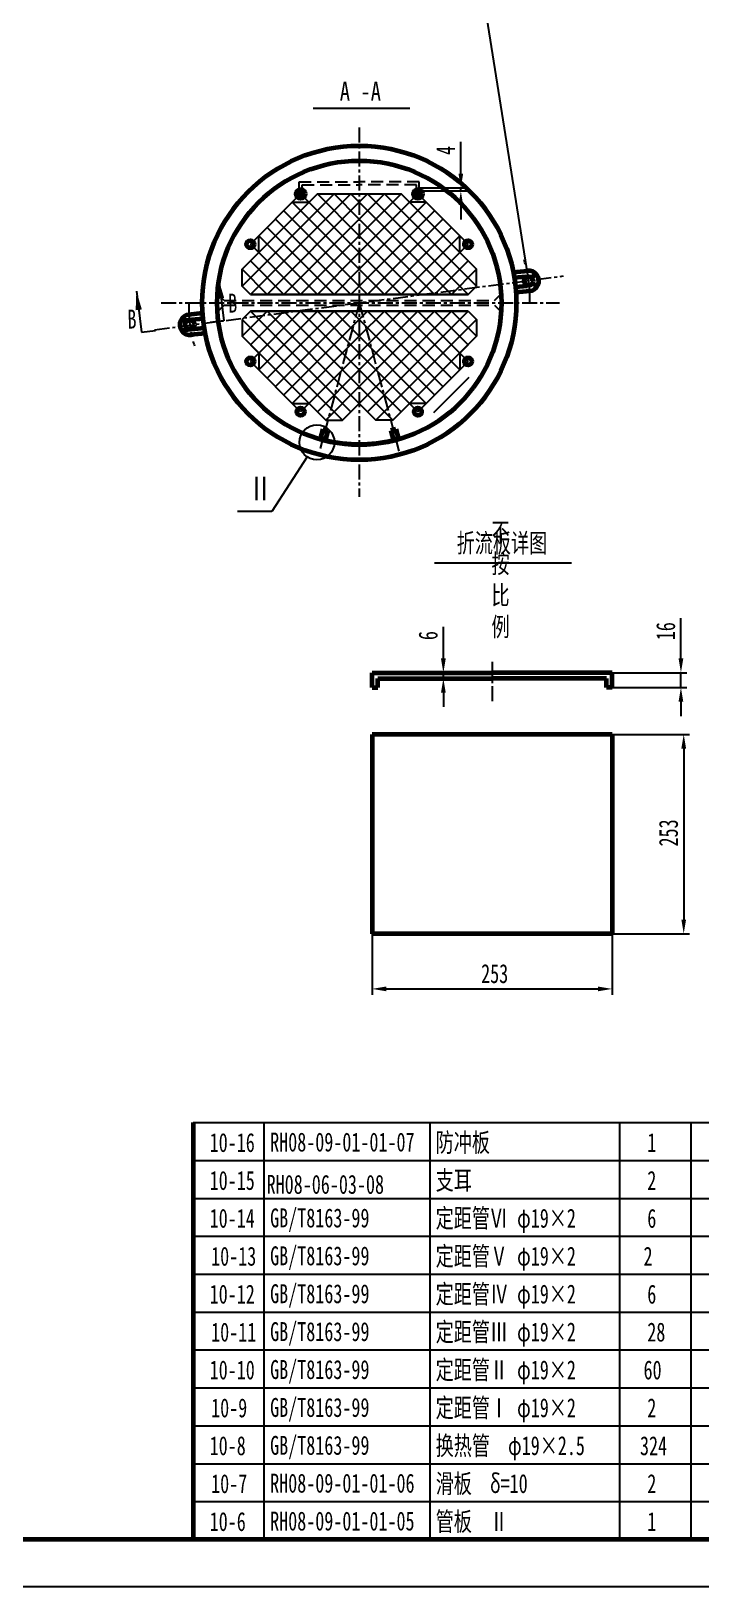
# Model space of a CAD drawing. Header units: millimetres. Extents: x 23903 to 90356, y -5632 to 81432.
# Drawn here: x 43028 to 44442, y 54878 to 58161 of the extents above; entities that cross this region are included whole.
import ezdxf

# ---------------------------------------------------------------- set-up
doc = ezdxf.new("R2010")
doc.units = ezdxf.units.MM
for name, pattern in [('CENTER', [50.8, 31.75, -6.35, 6.35, -6.35]), ('CENTERX2', [4, 2.5, -0.5, 0.5, -0.5]), ('DASHEDX2', [38.1, 25.4, -12.7]), ('PHANTOM2', [31.75, 15.875, -3.175, 3.175, -3.175, 3.175, -3.175])]:
    doc.linetypes.add(name, pattern=pattern)
doc.layers.get('0').update_dxf_attribs({"lineweight": 60})
doc.layers.get('DEFPOINTS').update_dxf_attribs({"color": 6, "linetype": 'PHANTOM2', "lineweight": 25})
for name, color, linetype, lineweight in [('AA', 2, 'DASHEDX2', 25), ('CCX', 3, 'Continuous', 25), ('DD', 4, 'CENTER', 25)]:
    doc.layers.add(name, color=color, linetype=linetype, lineweight=lineweight)
doc.styles.add('HZ', font='SIMFANG.TTF', dxfattribs={"width": 0.7})
doc.styles.add('HZ123', font='SIMFANG.TTF', dxfattribs={"width": 0.7, "height": 2.5})
doc.dimstyles.new('ISO-25', dxfattribs={"dimscale": 10, "dimtxt": 4, "dimasz": 3, "dimexe": 1.25, "dimexo": 0, "dimgap": 1.2, "dimtad": 0, "dimdec": 0, "dimtxsty": 'HZ', "dimcen": 2.5, "dimadec": 0, "dimazin": 0, "dimtfac": 1, "dimtdec": 0, "dimtmove": 0, "dimatfit": 3, "dimfxl": 1, "dimarcsym": 0})
doc.dimstyles.new('ISO-25$0', dxfattribs={"dimscale": 10, "dimtxt": 4, "dimasz": 3, "dimexe": 1.25, "dimexo": 0, "dimgap": 1.2, "dimtad": 1, "dimdec": 0, "dimtxsty": 'HZ', "dimcen": 0, "dimclrd": 256, "dimclrt": 256, "dimadec": 0, "dimazin": 0, "dimtfac": 1, "dimtdec": 0, "dimtmove": 0, "dimatfit": 2, "dimfxl": 1, "dimlwd": -1, "dimarcsym": 0})

# ---------------------------------------------------------------- blocks, each defined once
blk = doc.blocks.new('*D277')
at = {"layer": 'CCX'}
for p, q in [((43935.3, 57860.7), (43935.3, 57927.8)), ((43935.3, 57824), (43935.3, 57830.7)), ((43935.3, 57794), (43935.3, 57764))]:
    blk.add_line(p, q, dxfattribs=at)
at = {"layer": 'CCX', "color": 0, "lineweight": -2}
for p, q in [((43847.6, 57830.7), (43947.8, 57830.7)), ((43851.6, 57824), (43947.8, 57824))]:
    blk.add_line(p, q, dxfattribs=at)
at = {"layer": 'CCX'}
for points in [[(43930.3, 57860.7), (43940.3, 57860.7), (43935.3, 57830.7)], [(43930.3, 57794), (43940.3, 57794), (43935.3, 57824)]]:
    blk.add_solid(points, dxfattribs=at)
at = {"layer": 'DEFPOINTS', "color": 0}
for p in [(43847.6, 57830.7), (43851.6, 57824), (43935.3, 57824)]:
    blk.add_point(p, dxfattribs=at)
at = {"layer": 'CCX', "insert": (43903.3, 57909.3), "char_height": 40, "attachment_point": 5, "rotation": 90, "style": 'HZ'}
blk.add_mtext('4', dxfattribs=at)
blk = doc.blocks.new('*D289')
at = {"layer": 'CCX'}
for p, q in [((44399.9, 56837.1), (44399.9, 56922.4)), ((44399.9, 56775.7), (44399.9, 56807.1)), ((44399.9, 56745.7), (44399.9, 56715.7))]:
    blk.add_line(p, q, dxfattribs=at)
at = {"layer": 'CCX', "color": 0, "lineweight": -2}
for p, q in [((44001.3, 56807.1), (44412.4, 56807.1)), ((44254.8, 56775.7), (44412.4, 56775.7))]:
    blk.add_line(p, q, dxfattribs=at)
at = {"layer": 'CCX'}
for points in [[(44394.9, 56837.1), (44404.9, 56837.1), (44399.9, 56807.1)], [(44394.9, 56745.7), (44404.9, 56745.7), (44399.9, 56775.7)]]:
    blk.add_solid(points, dxfattribs=at)
at = {"layer": 'DEFPOINTS', "color": 0}
for p in [(44001.3, 56807.1), (44254.8, 56775.7), (44399.9, 56775.7)]:
    blk.add_point(p, dxfattribs=at)
at = {"layer": 'CCX', "insert": (44367.9, 56894.7), "char_height": 40, "attachment_point": 5, "rotation": 90, "style": 'HZ'}
blk.add_mtext('16', dxfattribs=at)
blk = doc.blocks.new('*D290')
at = {"layer": 'CCX'}
for p, q in [((43898.4, 56837.1), (43898.4, 56903.6)), ((43898.4, 56795.1), (43898.4, 56807.1)), ((43898.4, 56765.1), (43898.4, 56735.1))]:
    blk.add_line(p, q, dxfattribs=at)
at = {"layer": 'CCX', "color": 0, "lineweight": -2}
for p, q in [((44001.3, 56807.1), (43885.9, 56807.1)), ((44001.3, 56795.1), (43885.9, 56795.1))]:
    blk.add_line(p, q, dxfattribs=at)
at = {"layer": 'CCX'}
for points in [[(43893.4, 56837.1), (43903.4, 56837.1), (43898.4, 56807.1)], [(43893.4, 56765.1), (43903.4, 56765.1), (43898.4, 56795.1)]]:
    blk.add_solid(points, dxfattribs=at)
at = {"layer": 'DEFPOINTS', "color": 0}
for p in [(43898.4, 56795.1), (44001.3, 56807.1), (44001.3, 56795.1)]:
    blk.add_point(p, dxfattribs=at)
at = {"layer": 'CCX', "insert": (43866.4, 56885.4), "char_height": 40, "attachment_point": 5, "rotation": 90, "style": 'HZ'}
blk.add_mtext('6', dxfattribs=at)
blk = doc.blocks.new('*D291')
at = {"layer": 'CCX', "color": 0, "lineweight": -2}
for p, q in [((44254.8, 56676.8), (44418.3, 56676.8)), ((44254.8, 56256.1), (44418.3, 56256.1))]:
    blk.add_line(p, q, dxfattribs=at)
at = {"layer": 'CCX'}
blk.add_line((44405.8, 56646.8), (44405.8, 56286.1), dxfattribs=at)
for points in [[(44400.8, 56646.8), (44410.8, 56646.8), (44405.8, 56676.8)], [(44400.8, 56286.1), (44410.8, 56286.1), (44405.8, 56256.1)]]:
    blk.add_solid(points, dxfattribs=at)
at = {"layer": 'DEFPOINTS', "color": 0}
for p in [(44254.8, 56676.8), (44254.8, 56256.1), (44405.8, 56256.1)]:
    blk.add_point(p, dxfattribs=at)
at = {"layer": 'CCX', "insert": (44373.8, 56468.9), "char_height": 40, "attachment_point": 5, "rotation": 90, "style": 'HZ'}
blk.add_mtext('253', dxfattribs=at)
blk = doc.blocks.new('*D292')
at = {"layer": 'CCX', "color": 0, "lineweight": -2}
for p, q in [((43747.9, 56256.1), (43747.9, 56127.2)), ((44254.8, 56256.1), (44254.8, 56127.2))]:
    blk.add_line(p, q, dxfattribs=at)
at = {"layer": 'CCX'}
blk.add_line((43777.9, 56139.7), (44224.8, 56139.7), dxfattribs=at)
for points in [[(43777.9, 56144.7), (43777.9, 56134.7), (43747.9, 56139.7)], [(44224.8, 56144.7), (44224.8, 56134.7), (44254.8, 56139.7)]]:
    blk.add_solid(points, dxfattribs=at)
at = {"layer": 'DEFPOINTS', "color": 0}
for p in [(43747.9, 56256.1), (44254.8, 56256.1), (44254.8, 56139.7)]:
    blk.add_point(p, dxfattribs=at)
at = {"layer": 'CCX', "insert": (44006.7, 56171.7), "char_height": 40, "attachment_point": 5, "style": 'HZ'}
blk.add_mtext('253', dxfattribs=at)

msp = doc.modelspace()

# ---------------------------------------------------------------- hatches: boundary and pattern name
at = {"layer": 'CCX'}
h = msp.add_hatch(dxfattribs=at)
h.set_pattern_fill('ANSI31', color=256, style=0)
h.set_pattern_definition([(45, (3782.5126, -7e-12), (-2.24506403, 2.24506403), [])])
h.paths.add_polyline_path([(43591.1, 57817.6, 0.198912), (43592.9, 57813.3), (43597.1, 57817.6), (43601.4, 57813.3, 0.198912), (43603.1, 57817.6, 1)])
h.paths.add_polyline_path([(43597.1, 57817.6), (43592.9, 57813.3, 0.414214), (43601.4, 57813.3)])
h = msp.add_hatch(dxfattribs=at)
h.set_pattern_fill('ANSI31', color=256, style=0)
h.set_pattern_definition([(45, (4030, -7e-12), (-2.24506403, 2.24506403), [])])
h.paths.add_polyline_path([(43838.6, 57817.6, 0.198912), (43840.4, 57813.3), (43844.6, 57817.6), (43848.8, 57813.3, 0.198912), (43850.6, 57817.6, 1)])
h.paths.add_polyline_path([(43844.6, 57817.6), (43840.4, 57813.3, 0.414214), (43848.8, 57813.3)])

# ---------------------------------------------------------------- linework, layer by layer
for p, q in [((44046, 57652.5), (44076.9, 57655.5)), ((44051.6, 57610), (44081.1, 57612.9)), ((43390.1, 57565.6), (43360.6, 57562.7)), ((43391.1, 57554.2), (43343.4, 57549.5)), ((43393.7, 57534.4), (43345.4, 57529.6)), ((43395.7, 57523.1), (43364.8, 57520)), ((43643.7, 57321), (43638, 57300)), ((43643.7, 57321), (43654.3, 57318.1)), ((43654.3, 57318.1), (43648.7, 57297.1)), ((43798, 57321), (43787.4, 57318.1)), ((43787.4, 57318.1), (43793.1, 57297.1)), ((43798, 57321), (43803.7, 57300)), ((43638, 57300), (43648.7, 57297.1)), ((43803.7, 57300), (43793.1, 57297.1)), ((43747.9, 56807.1), (44001.3, 56807.1)), ((43747.9, 56775.7), (43747.9, 56807.1)), ((43747.9, 56775.7), (43759.9, 56775.7)), ((43759.9, 56795.1), (44001.3, 56795.1)), ((43759.9, 56775.7), (43759.9, 56795.1)), ((44254.8, 56807.1), (44001.3, 56807.1)), ((44242.8, 56795.1), (44001.3, 56795.1)), ((44242.8, 56775.7), (44242.8, 56795.1)), ((44254.8, 56775.7), (44242.8, 56775.7)), ((44254.8, 56775.7), (44254.8, 56807.1)), ((43747.9, 56676.8), (43747.9, 56256.1)), ((44254.8, 56676.8), (43747.9, 56676.8)), ((44254.8, 56676.8), (44254.8, 56256.1)), ((44254.8, 56256.1), (43747.9, 56256.1)), ((43370, 55857.6), (43370, 54977.6)), ((46972.1, 54977.6), (38912.1, 54977.6))]:
    msp.add_line(p, q)
at = {"linetype": 'DASHEDX2'}
for p, q in [((44048, 57641.2), (44096.4, 57645.9)), ((44050.7, 57621.3), (44098.3, 57626))]:
    msp.add_line(p, q, dxfattribs=at)
at = {"const_width": 3}
msp.add_lwpolyline([(43122.1, 54977.6), (46972.1, 54977.6)], dxfattribs=at)
for centre, radius in [((43720.9, 57587.8), 331.5), ((43720.9, 57587.8), 300), ((43597.1, 57817.6), 9.5), ((43844.6, 57817.6), 9.5), ((43597.1, 57817.6), 7.5), ((43597.1, 57817.6), 6), ((43844.6, 57817.6), 7.5), ((43491.1, 57711.5), 8), ((43950.7, 57711.5), 8), ((44078.5, 57633.8), 9.58), ((43363.2, 57541.7), 9.58), ((43491.1, 57464), 8), ((43950.7, 57464), 8), ((43597.1, 57358), 8), ((43844.6, 57358), 8)]:
    msp.add_circle(centre, radius)
for centre, radius, start, end in [((44078.5, 57634.1), 21.4, 274.2097, 97.0403), ((43363.3, 57541.4), 21.4, 94.2097, 277.0403), ((43720.9, 57587.8), 298.5, 256.0558, 270), ((43720.9, 57587.8), 298.5, 270, 283.9442)]:
    msp.add_arc(centre, radius, start, end)
at = {"layer": 'AA'}
for p, q in [((43594.1, 57830.7), (43590.1, 57824)), ((43594.1, 57842.8), (43720.9, 57842.8)), ((43594.1, 57827.1), (43594.1, 57842.8)), ((43594.1, 57827.1), (43600.1, 57827.1)), ((43600.1, 57836.8), (43720.9, 57836.8)), ((43600.1, 57827.1), (43600.1, 57836.8)), ((43600.1, 57830.7), (43604.1, 57824)), ((43847.6, 57842.8), (43720.9, 57842.8)), ((43841.6, 57836.8), (43720.9, 57836.8)), ((43841.6, 57830.7), (43837.6, 57824)), ((43841.6, 57827.1), (43841.6, 57836.8)), ((43847.6, 57827.1), (43841.6, 57827.1)), ((43847.6, 57827.1), (43847.6, 57842.8)), ((43847.6, 57830.7), (43851.6, 57824)), ((43435.6, 57592.8), (43422.9, 57605.5)), ((44006.1, 57592.8), (44018.8, 57605.5)), ((43435.6, 57582.8), (43422.9, 57570)), ((43435.6, 57592.8), (44006.1, 57592.8)), ((43435.6, 57582.8), (44006.1, 57582.8)), ((44006.1, 57582.8), (44018.8, 57570))]:
    msp.add_line(p, q, dxfattribs=at)
at = {"layer": 'AA', "color": 1}
for p, q in [((43434.6, 57593.8), (43422.9, 57605.5)), ((43434.6, 57581.8), (43422.9, 57570))]:
    msp.add_line(p, q, dxfattribs=at)
at = {"layer": 'CCX'}
for p, q in [((44078.5, 57633.8), (43967.7, 58334.6)), ((43623.9, 57998.8), (43827.3, 57998.8)), ((43667.8, 57817.6), (43473.4, 57623.1)), ((43632.5, 57817.6), (43473.4, 57658.5)), ((43703.2, 57817.6), (43491.1, 57605.5)), ((43597.1, 57817.6), (43491.1, 57711.5)), ((43508.7, 57729.2), (43579.4, 57799.9)), ((43508.7, 57729.2), (43579.4, 57799.9)), ((43720.9, 57799.9), (43526.4, 57605.5)), ((43720.9, 57658.5), (43579.4, 57799.9)), ((43579.4, 57799.9), (43614.8, 57799.9)), ((43579.4, 57799.9), (43614.8, 57799.9)), ((43720.9, 57693.8), (43597.1, 57817.6)), ((43614.8, 57799.9), (43632.5, 57817.6)), ((43614.8, 57799.9), (43632.5, 57817.6)), ((43720.9, 57729.2), (43632.5, 57817.6)), ((43632.5, 57817.6), (43809.2, 57817.6)), ((43720.9, 57764.5), (43667.8, 57817.6)), ((43720.9, 57799.9), (43703.2, 57817.6)), ((43703.2, 57817.6), (43720.9, 57799.9)), ((43720.9, 57693.8), (43844.6, 57817.6)), ((43720.9, 57729.2), (43809.2, 57817.6)), ((43720.9, 57764.5), (43773.9, 57817.6)), ((43720.9, 57799.9), (43738.5, 57817.6)), ((43738.5, 57817.6), (43720.9, 57799.9)), ((43720.9, 57799.9), (43915.3, 57605.5)), ((43720.9, 57658.5), (43862.3, 57799.9)), ((43738.5, 57817.6), (43950.7, 57605.5)), ((43773.9, 57817.6), (43968.3, 57623.1)), ((43809.2, 57817.6), (43968.3, 57658.5)), ((43826.9, 57799.9), (43809.2, 57817.6)), ((43826.9, 57799.9), (43809.2, 57817.6)), ((43862.3, 57799.9), (43826.9, 57799.9)), ((43862.3, 57799.9), (43826.9, 57799.9)), ((43844.6, 57817.6), (43950.7, 57711.5)), ((43933, 57729.2), (43862.3, 57799.9)), ((43933, 57729.2), (43862.3, 57799.9)), ((43703.2, 57605.5), (43544.1, 57764.5)), ((43703.2, 57605.5), (43544.1, 57764.5)), ((43703.2, 57605.5), (43544.1, 57764.5)), ((43720.9, 57623.1), (43561.8, 57782.2)), ((43720.9, 57764.5), (43561.8, 57605.5)), ((43720.9, 57623.1), (43880, 57782.2)), ((43720.9, 57764.5), (43880, 57605.5)), ((43738.5, 57605.5), (43897.6, 57764.5)), ((43738.5, 57605.5), (43897.6, 57764.5)), ((43738.5, 57605.5), (43897.6, 57764.5)), ((43632.5, 57605.5), (43508.7, 57729.2)), ((43508.7, 57693.8), (43508.7, 57729.2)), ((43508.7, 57693.8), (43508.7, 57729.2)), ((43667.8, 57605.5), (43526.4, 57746.9)), ((43720.9, 57729.2), (43597.1, 57605.5)), ((43720.9, 57729.2), (43844.6, 57605.5)), ((43773.9, 57605.5), (43915.3, 57746.9)), ((43809.2, 57605.5), (43933, 57729.2)), ((43933, 57693.8), (43933, 57729.2)), ((43933, 57693.8), (43933, 57729.2)), ((43597.1, 57605.5), (43491.1, 57711.5)), ((43844.6, 57605.5), (43950.7, 57711.5)), ((43473.4, 57658.5), (43508.7, 57693.8)), ((43473.4, 57658.5), (43508.7, 57693.8)), ((43561.8, 57605.5), (43491.1, 57676.2)), ((43720.9, 57693.8), (43632.5, 57605.5)), ((43720.9, 57693.8), (43809.2, 57605.5)), ((43880, 57605.5), (43950.7, 57676.2)), ((43968.3, 57658.5), (43933, 57693.8)), ((43968.3, 57658.5), (43933, 57693.8)), ((43526.4, 57605.5), (43473.4, 57658.5)), ((43526.4, 57605.5), (43473.4, 57658.5)), ((43473.4, 57623.1), (43473.4, 57658.5)), ((43473.4, 57623.1), (43473.4, 57658.5)), ((43720.9, 57658.5), (43667.8, 57605.5)), ((43720.9, 57658.5), (43773.9, 57605.5)), ((43915.3, 57605.5), (43968.3, 57658.5)), ((43915.3, 57605.5), (43968.3, 57658.5)), ((43968.3, 57623.1), (43968.3, 57658.5)), ((43968.3, 57623.1), (43968.3, 57658.5)), ((43491.1, 57605.5), (43473.4, 57623.1)), ((43491.1, 57605.5), (43473.4, 57623.1)), ((43491.1, 57605.5), (43720.9, 57605.5)), ((43720.9, 57605.5), (43491.1, 57605.5)), ((43720.9, 57623.1), (43703.2, 57605.5)), ((43720.9, 57623.1), (43738.5, 57605.5)), ((43950.7, 57605.5), (43720.9, 57605.5)), ((43720.9, 57605.5), (43950.7, 57605.5)), ((43950.7, 57605.5), (43968.3, 57623.1)), ((43950.7, 57605.5), (43968.3, 57623.1)), ((43526.4, 57570.1), (43473.4, 57517.1)), ((43491.1, 57570.1), (43473.4, 57552.4)), ((43526.4, 57570.1), (43473.4, 57517.1)), ((43491.1, 57570.1), (43473.4, 57552.4)), ((43703.2, 57358), (43491.1, 57570.1)), ((43597.1, 57570.1), (43491.1, 57464)), ((43561.8, 57570.1), (43491.1, 57499.4)), ((43491.1, 57570.1), (43720.9, 57570.1)), ((43720.9, 57570.1), (43491.1, 57570.1)), ((43632.5, 57570.1), (43508.7, 57446.4)), ((43720.9, 57375.6), (43526.4, 57570.1)), ((43667.8, 57570.1), (43526.4, 57428.7)), ((43703.2, 57570.1), (43544.1, 57411)), ((43703.2, 57570.1), (43544.1, 57411)), ((43703.2, 57570.1), (43544.1, 57411)), ((43720.9, 57411), (43561.8, 57570.1)), ((43720.9, 57446.4), (43597.1, 57570.1)), ((43720.9, 57481.7), (43632.5, 57570.1)), ((43720.9, 57517.1), (43667.8, 57570.1)), ((43720.9, 57552.4), (43703.2, 57570.1)), ((43720.9, 57552.4), (43738.5, 57570.1)), ((43720.9, 57517.1), (43773.9, 57570.1)), ((43720.9, 57481.7), (43809.2, 57570.1)), ((43720.9, 57446.4), (43844.6, 57570.1)), ((43720.9, 57411), (43880, 57570.1)), ((43720.9, 57375.6), (43915.3, 57570.1)), ((43950.7, 57570.1), (43720.9, 57570.1)), ((43720.9, 57570.1), (43950.7, 57570.1)), ((43738.5, 57358), (43950.7, 57570.1)), ((43738.5, 57570.1), (43897.6, 57411)), ((43738.5, 57570.1), (43897.6, 57411)), ((43738.5, 57570.1), (43897.6, 57411)), ((43773.9, 57570.1), (43915.3, 57428.7)), ((43809.2, 57570.1), (43933, 57446.4)), ((43844.6, 57570.1), (43950.7, 57464)), ((43880, 57570.1), (43950.7, 57499.4)), ((43915.3, 57570.1), (43968.3, 57517.1)), ((43915.3, 57570.1), (43968.3, 57517.1)), ((43950.7, 57570.1), (43968.3, 57552.4)), ((43950.7, 57570.1), (43968.3, 57552.4)), ((43685.5, 57340.3), (43473.4, 57552.4)), ((43473.4, 57552.4), (43473.4, 57517.1)), ((43473.4, 57552.4), (43473.4, 57517.1)), ((43720.9, 57552.4), (43561.8, 57393.3)), ((43720.9, 57552.4), (43880, 57393.3)), ((43756.2, 57340.3), (43968.3, 57552.4)), ((43968.3, 57552.4), (43968.3, 57517.1)), ((43968.3, 57552.4), (43968.3, 57517.1)), ((43650.1, 57340.3), (43473.4, 57517.1)), ((43473.4, 57517.1), (43508.7, 57481.7)), ((43473.4, 57517.1), (43508.7, 57481.7)), ((43720.9, 57517.1), (43579.4, 57375.6)), ((43720.9, 57517.1), (43862.3, 57375.6)), ((43791.6, 57340.3), (43968.3, 57517.1)), ((43968.3, 57517.1), (43933, 57481.7)), ((43968.3, 57517.1), (43933, 57481.7)), ((43508.7, 57481.7), (43508.7, 57446.4)), ((43508.7, 57481.7), (43508.7, 57446.4)), ((43720.9, 57481.7), (43597.1, 57358)), ((43720.9, 57481.7), (43844.6, 57358)), ((43933, 57481.7), (43933, 57446.4)), ((43933, 57481.7), (43933, 57446.4)), ((43597.1, 57358), (43491.1, 57464)), ((43508.7, 57446.4), (43579.4, 57375.6)), ((43508.7, 57446.4), (43579.4, 57375.6)), ((43720.9, 57446.4), (43632.5, 57358)), ((43720.9, 57446.4), (43809.2, 57358)), ((43844.6, 57358), (43950.7, 57464)), ((43933, 57446.4), (43862.3, 57375.6)), ((43933, 57446.4), (43862.3, 57375.6)), ((43720.9, 57411), (43650.1, 57340.3)), ((43720.9, 57411), (43791.6, 57340.3)), ((43878.1, 57356.1), (43952.6, 57430.6)), ((43579.4, 57375.6), (43614.8, 57375.6)), ((43579.4, 57375.6), (43614.8, 57375.6)), ((43614.8, 57375.6), (43650.1, 57340.3)), ((43614.8, 57375.6), (43650.1, 57340.3)), ((43720.9, 57375.6), (43685.5, 57340.3)), ((43685.5, 57340.3), (43720.9, 57375.6)), ((43720.9, 57375.6), (43756.2, 57340.3)), ((43756.2, 57340.3), (43720.9, 57375.6)), ((43826.9, 57375.6), (43791.6, 57340.3)), ((43826.9, 57375.6), (43791.6, 57340.3)), ((43862.3, 57375.6), (43826.9, 57375.6)), ((43862.3, 57375.6), (43826.9, 57375.6)), ((43650.1, 57340.3), (43685.5, 57340.3)), ((43650.1, 57340.3), (43685.5, 57340.3)), ((43791.6, 57340.3), (43756.2, 57340.3)), ((43791.6, 57340.3), (43756.2, 57340.3)), ((43611.2, 57262.5), (43536.3, 57147.4)), ((43536.3, 57147.4), (43463.8, 57147.4)), ((43879.7, 57038.7), (44168.9, 57038.7)), ((43370, 55857.6), (45172.1, 55857.6)), ((43520.2, 54977.6), (43520.2, 55857.6)), ((43870.6, 54977.6), (43870.6, 55857.6)), ((44271.1, 54977.6), (44271.1, 55857.6)), ((44421.2, 54977.6), (44421.2, 55857.6)), ((43370, 55777.6), (45172.1, 55777.6)), ((43370, 55697.6), (45172.1, 55697.6)), ((43370, 55617.6), (45172.1, 55617.6)), ((43370, 55537.6), (45172.1, 55537.6)), ((43370, 55457.6), (45172.1, 55457.6)), ((43370, 55377.6), (45172.1, 55377.6)), ((43370, 55297.6), (45172.1, 55297.6)), ((43370, 55217.6), (45172.1, 55217.6)), ((43370, 55137.6), (45172.1, 55137.6)), ((43370, 55057.6), (45172.1, 55057.6)), ((47072.1, 54877.6), (38662.1, 54877.6))]:
    msp.add_line(p, q, dxfattribs=at)
for centre, radius in [((43844.6, 57817.6), 6), ((43631.5, 57293.3), 36.8)]:
    msp.add_circle(centre, radius, dxfattribs=at)
at = {"layer": 'DD'}
for p, q in [((43720.9, 57958), (43720.9, 57178.2)), ((43288.5, 57530.9), (44151.7, 57644.5)), ((43302.6, 57587.8), (44143.5, 57587.8)), ((43720.9, 57587.8), (43638.5, 57280.4)), ((43720.9, 57587.8), (43804.7, 57275)), ((44001.3, 56829.7), (44001.3, 56742.2))]:
    msp.add_line(p, q, dxfattribs=at)
at = {"layer": 'DD', "linetype": 'CENTERX2', "ltscale": 20}
for centre, start, end in [((43793.5, 57596.3), 358.7862, 16.618), ((43648.3, 57579.2), 178.7862, 196.618)]:
    msp.add_arc(centre, 287.5, start, end, dxfattribs=at)

# ---------------------------------------------------------------- texts
at = {"char_height": 40, "attachment_point": 5, "rotation": 1.7, "style": 'HZ'}
for insert in [(43453.6, 57587.1), (43241, 57553.5)]:
    msp.add_mtext('B', dxfattribs=dict(at, insert=insert))
at = {"layer": 'CCX', "linetype": 'ByBlock', "style": 'HZ123', "width": 0.8}
for s, height, p in [('A -A ', 40, (43679.7, 58014.3)), ('Ⅱ', 50, (43484.8, 57171.2))]:
    msp.add_text(s, height=height, dxfattribs=at).set_placement(p)
at = {"layer": 'CCX', "style": 'HZ', "width": 0.7}
for s, height, p in [('10-16', 40, (43405.1, 55795.5)), ('RH08-09-01-01-07', 40, (43532.8, 55796.5)), ('防冲板', 40, (43882.2, 55795.7)), ('1', 40, (44328.9, 55795.5)), ('支耳', 40, (43882.2, 55715.7)), ('10-15', 40, (43405.1, 55715.5)), ('RH08-06-03-08', 40.044, (43525.3, 55707.2)), ('2', 40, (44328.9, 55715.5)), ('10-14', 40, (43405.1, 55635.6)), ('GB/T8163-99', 40.044, (43532.7, 55636.3)), ('定距管Ⅵ φ19×2', 40, (43882.2, 55635.7)), ('6', 40, (44328.9, 55635.5)), ('10-13', 40, (43408.2, 55555.5)), ('GB/T8163-99', 40.044, (43532.7, 55556.3)), ('定距管Ⅴ φ19×2', 40, (43882.2, 55555.7)), ('2', 40, (44321, 55555.5)), ('10-12', 40, (43405.1, 55475.5)), ('GB/T8163-99', 40.044, (43532.7, 55476.3)), ('定距管Ⅳ φ19×2', 40, (43882.2, 55475.7)), ('6', 40, (44328.9, 55475.5)), ('10-11', 40, (43408.2, 55395.4)), ('GB/T8163-99', 40.044, (43532.7, 55396.3)), ('定距管Ⅲ φ19×2', 40, (43882.2, 55395.7)), ('28', 40, (44328.9, 55395.5)), ('10-10', 40, (43405.1, 55315.5)), ('GB/T8163-99', 40.044, (43532.7, 55316.3)), ('定距管Ⅱ φ19×2', 40, (43882.2, 55315.7)), ('60', 40, (44321, 55315.5)), ('10-9', 40, (43408.2, 55235.4)), ('GB/T8163-99', 40.044, (43532.7, 55236.3)), ('定距管Ⅰ φ19×2', 40, (43882.2, 55235.7)), ('2', 40, (44328.9, 55235.5)), ('GB/T8163-99', 40.044, (43532.7, 55156.3)), ('换热管  φ19×2.5', 40, (43882.2, 55155.7)), ('10-8', 40, (43405.1, 55155.6)), ('324', 40, (44313.5, 55155.5)), ('10-7', 40, (43408.2, 55075.5)), ('RH08-09-01-01-06', 40, (43532.8, 55076.5)), ('滑板  δ=10', 40, (43882.2, 55075.7)), ('2', 40, (44328.9, 55075.5)), ('10-6', 40, (43405.1, 54995.5)), ('RH08-09-01-01-05', 40, (43532.8, 54996.5)), ('管板  Ⅱ', 40, (43882.2, 54995.7)), ('1', 40, (44328.9, 54995.5))]:
    msp.add_text(s, height=height, dxfattribs=at).set_placement(p)
at = {"layer": 'CCX', "insert": (44022, 57078.6), "char_height": 40, "attachment_point": 5, "style": 'HZ123'}
msp.add_mtext('折流板详图{\\fArial|b0|i0|c0|p32; }', dxfattribs=at)
at = {"layer": 'CCX', "linetype": 'ByBlock', "insert": (44019.1, 57035.1), "char_height": 40, "width": 0.937, "attachment_point": 5, "style": 'HZ123'}
msp.add_mtext('\\fﾷￂￋￎ_GB2312|b0|i0|c134|p49;\\P不按比例', dxfattribs=at)

# ---------------------------------------------------------------- dimensions: what is measured, and where the dimension line sits
at = {"layer": 'CCX'}
for base, p1, p2, text, picture, middle in [((43935.3, 57824), (43847.6, 57830.7), (43851.6, 57824), '4', '*D277', (43935.3, 57909.3)), ((44399.9, 56775.7), (44001.3, 56807.1), (44254.8, 56775.7), '16', '*D289', (44399.9, 56894.7)), ((43898.4, 56795.1), (44001.3, 56807.1), (44001.3, 56795.1), '6', '*D290', (43898.4, 56885.4)), ((44405.8, 56256.1), (44254.8, 56676.8), (44254.8, 56256.1), '253', '*D291', (44405.8, 56468.9))]:
    dim = msp.add_linear_dim(base=base, p1=p1, p2=p2, angle=90, text=text, dimstyle='ISO-25$0', dxfattribs=at)
    dim.commit()
    dim.dimension.update_dxf_attribs({"geometry": picture, "text_midpoint": middle, "dimtype": 160})
dim = msp.add_linear_dim(base=(44254.8, 56139.7), p1=(43747.9, 56256.1), p2=(44254.8, 56256.1), text='253', dimstyle='ISO-25$0', dxfattribs=at)
dim.commit()
dim.dimension.update_dxf_attribs({"geometry": '*D292', "text_midpoint": (44006.7, 56139.7), "dimtype": 160})

# ---------------------------------------------------------------- leaders
for points, override in [([(43424.1, 57636.9), (43435.3, 57549.9), (43406.1, 57546.2)], {"dimasz": 4, "dimtad": 0}), ([(43250.3, 57612.7), (43261.5, 57525.7), (43290.7, 57529.5)], {"dimasz": 4, "dimgap": 1.2, "dimtad": 0})]:
    msp.add_leader(points, dimstyle='ISO-25', override=override)

doc.saveas('drawing.dxf')
